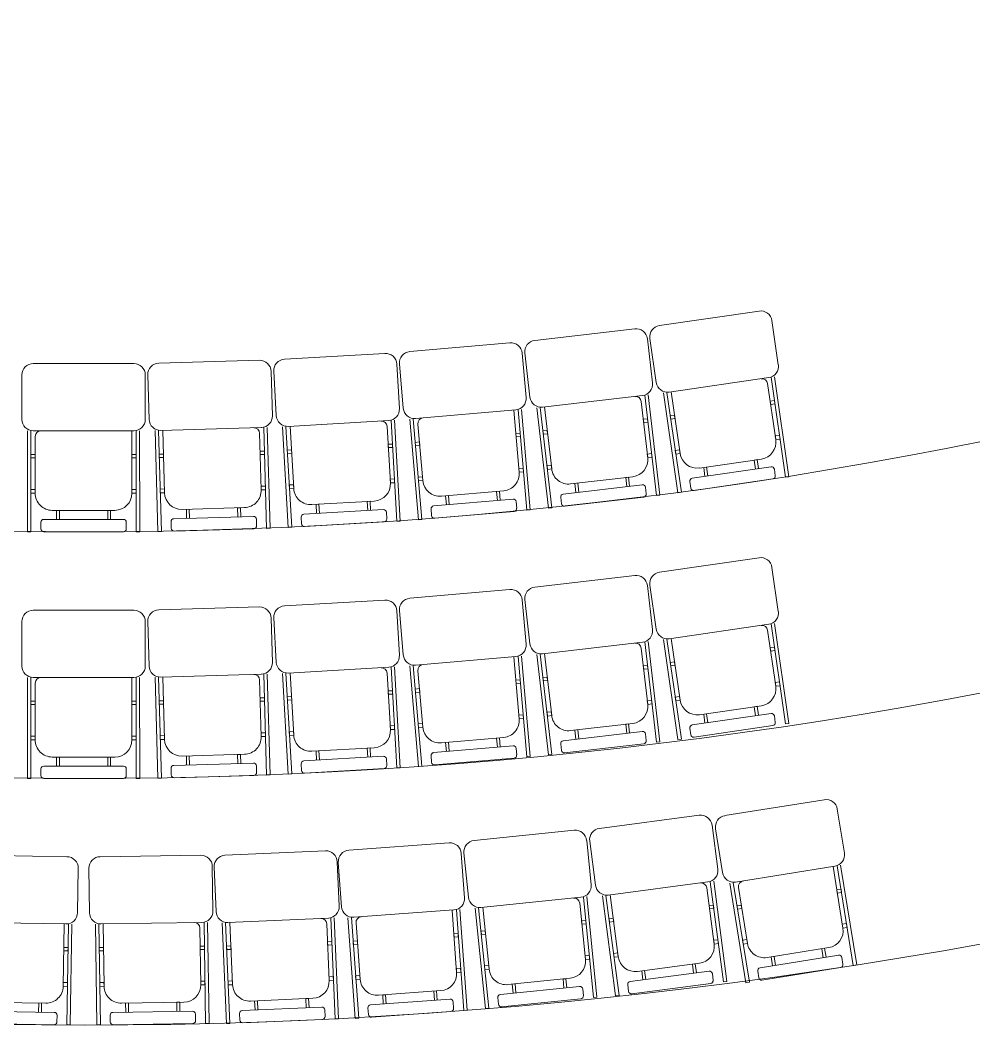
# Model space of a CAD drawing. Header units: millimetres. Extents: x 8275 to 147087, y -297470 to -191881.
# Drawn here: x 44958 to 49211, y -208072 to -203552 of the extents above; entities that cross this region are included whole.
import ezdxf

# ---------------------------------------------------------------- set-up
doc = ezdxf.new("R2010")
doc.units = ezdxf.units.MM
doc.header["$LTSCALE"] = 250
doc.header["$MEASUREMENT"] = 0
doc.layers.add('furniture', color=5, linetype='Continuous', lineweight=15)
doc.layers.add('stairs', color=2, linetype='Continuous', lineweight=5)

# ---------------------------------------------------------------- blocks, each defined once
blk = doc.blocks.new('A$C24EB465D-flat-9-flat-1-flat-1')
at = {"layer": 'furniture', "ltscale": 0.1}
for p, q in [((445.3, -19.6), (-3.1, -19.6)), ((-53.9, -70.4), (-53.9, -268.8)), ((496.1, -268.8), (496.1, -70.4)), ((-28.9, -319.6), (-28.9, -769.8)), ((-13.6, -769.8), (-13.6, -319.6)), ((-3.1, -319.6), (445.3, -319.6)), ((5.4, -345), (5.4, -597.9)), ((436.8, -319.6), (436.8, -597.9)), ((455.9, -769.8), (455.9, -319.6)), ((471.2, -319.6), (471.3, -769.8)), ((5.4, -424.9), (-13.6, -424.9)), ((-13.6, -440), (-13.6, -424.9)), ((5.4, -440), (-13.6, -440)), ((5.4, -440), (5.4, -424.9)), ((436.8, -440), (436.8, -424.9)), ((436.8, -424.9), (455.9, -424.9)), ((436.8, -440), (455.9, -440)), ((455.9, -440), (455.9, -424.9)), ((5.4, -580.9), (-13.6, -580.9)), ((-13.6, -597.9), (-13.6, -580.9)), ((5.4, -597.9), (5.4, -580.9)), ((436.8, -597.9), (436.8, -580.8)), ((436.8, -580.8), (455.9, -580.8)), ((455.9, -597.9), (455.9, -580.8)), ((5.4, -597.9), (-13.6, -597.9)), ((436.8, -597.9), (455.9, -597.9)), ((81.6, -674.1), (360.6, -674.1)), ((100.6, -674.1), (113.4, -674.1)), ((100.6, -674.1), (100.6, -714.7)), ((113.4, -674.1), (113.4, -714.7)), ((328.8, -674.1), (328.8, -714.7)), ((341.6, -674.1), (341.6, -714.7)), ((43.5, -714.7), (398.7, -714.7)), ((30.8, -727.4), (30.8, -756.9)), ((411.4, -727.4), (411.4, -756.9)), ((-28.9, -769.8), (-13.6, -769.8)), ((43.5, -769.6), (398.7, -769.6)), ((471.3, -769.8), (455.9, -769.8))]:
    blk.add_line(p, q, dxfattribs=at)
for centre, radius, start, end in [((-3.1, -70.4, 0), 50.8, 90.002, 180.002), ((445.3, -70.4, 0), 50.8, 0.002, 90.002), ((-3.1, -268.8, 0), 50.8, 180.002, 270.002), ((445.3, -268.8, 0), 50.8, 270.002, 0.002), ((30.8, -345, 0), 25.4, 90.002, 180.002), ((81.6, -597.9, 0), 76.2, 180.002, 270.002), ((360.6, -597.9, 0), 76.2, 270.002, 0.002), ((43.5, -727.4, 0), 12.7, 90.002, 180.002), ((398.7, -727.4, 0), 12.7, 0.002, 90.002), ((43.5, -756.9, 0), 12.7, 180.002, 270.002), ((398.7, -756.9, 0), 12.7, 270.002, 0.002)]:
    blk.add_arc(centre, radius, start, end, dxfattribs=at)
blk = doc.blocks.new('A$C24EB465D-flat-9-flat-1-flat-2')
at = {"layer": 'furniture', "ltscale": 0.1}
for p, q in [((-444.5, -32.5), (3.7, -19.5)), ((-488.1, -283), (-493.8, -84.7)), ((55.9, -68.8), (61.7, -267.1)), ((-461.8, -333.1), (-448.8, -783.1)), ((-433.4, -782.6), (-446.4, -332.6)), ((12.3, -319.4), (-435.9, -332.3)), ((-427.4, -332.1), (-419.3, -610.2)), ((4.6, -345), (11.9, -597.8)), ((35.9, -769), (22.9, -319.1)), ((38.2, -318.6), (51.2, -768.6)), ((-424.3, -437.4), (-443.4, -437.9)), ((-442.9, -453), (-443.4, -437.9)), ((-423.9, -452.4), (-424.3, -437.4)), ((6.9, -424.9), (25.9, -424.4)), ((7.3, -439.9), (6.9, -424.9)), ((7.3, -439.9), (26.4, -439.4)), ((26.4, -439.4), (25.9, -424.4)), ((-423.9, -452.4), (-442.9, -453)), ((11.4, -580.8), (30.4, -580.2)), ((11.9, -597.8), (11.4, -580.8)), ((30.9, -597.2), (30.4, -580.2)), ((-419.8, -593.2), (-438.9, -593.8)), ((-438.4, -610.8), (-438.9, -593.8)), ((-419.3, -610.2), (-438.4, -610.8)), ((-419.3, -610.2), (-419.8, -593.2)), ((11.9, -597.8), (30.9, -597.2)), ((-62.1, -676.1), (-341, -684.2)), ((-81, -676.7), (-93.8, -677.1)), ((-93.8, -677.1), (-92.6, -717.7)), ((-81, -676.7), (-79.8, -717.4)), ((-22.8, -715.7), (-377.9, -726)), ((-321.9, -683.7), (-320.8, -724.3)), ((-309.2, -683.3), (-308, -724)), ((-390.2, -739), (-389.3, -768.5)), ((-9.7, -728), (-8.9, -757.5)), ((-448.8, -783.1), (-433.4, -782.6)), ((-21.2, -770.5), (-376.3, -780.8)), ((51.2, -768.6), (35.9, -769))]:
    blk.add_line(p, q, dxfattribs=at)
for centre, radius, start, end in [((-443.1, -83.2, 0), 50.8, 91.6568, 181.6568), ((5.1, -70.3, 0), 50.8, 1.6568, 91.6568), ((10.9, -268.6, 0), 50.8, 271.6568, 1.6568), ((-437.3, -281.5, 0), 50.8, 181.6568, 271.6568), ((-20.8, -345.7, 0), 25.4, 1.6568, 91.6568), ((-343.2, -608, 0), 76.2, 181.6568, 271.6568), ((-64.3, -600, 0), 76.2, 271.6568, 1.6568), ((-22.4, -728.4, 0), 12.7, 1.6568, 91.6568), ((-377.5, -738.7, 0), 12.7, 91.6568, 181.6568), ((-21.6, -757.8, 0), 12.7, 271.6568, 1.6568), ((-376.6, -768.1, 0), 12.7, 181.6568, 271.6568)]:
    blk.add_arc(centre, radius, start, end, dxfattribs=at)
blk = doc.blocks.new('A$C24EB465D-flat-9-flat-1-flat-3')
at = {"layer": 'furniture', "ltscale": 0.1}
for p, q in [((-443.4, -45.3), (4.2, -19.4)), ((57.9, -67.2), (69.3, -265.2)), ((-479.7, -297), (-491.2, -98.9)), ((-452, -346.3), (-426, -795.7)), ((-410.6, -794.8), (-436.6, -345.4)), ((21.6, -318.9), (-426.1, -344.8)), ((-417.6, -344.3), (-401.5, -622.1)), ((14.5, -344.7), (29.2, -597.2)), ((58.1, -767.7), (32.1, -318.3)), ((47.4, -317.4), (73.4, -766.8)), ((-411.5, -449.5), (-430.5, -450.6)), ((-429.7, -465.6), (-430.5, -450.6)), ((-410.6, -464.5), (-411.5, -449.5)), ((19.2, -424.5), (38.2, -423.4)), ((20, -439.6), (19.2, -424.5)), ((20, -439.6), (39.1, -438.5)), ((39.1, -438.5), (38.2, -423.4)), ((-410.6, -464.5), (-429.7, -465.6)), ((28.2, -580.2), (47.2, -579.1)), ((29.2, -597.2), (28.2, -580.2)), ((48.2, -596.1), (47.2, -579.1)), ((-402.5, -605.1), (-421.5, -606.2)), ((-420.5, -623.2), (-421.5, -606.2)), ((-401.5, -622.1), (-420.5, -623.2)), ((-401.5, -622.1), (-402.5, -605.1)), ((29.2, -597.2), (48.2, -596.1)), ((-42.5, -677.7), (-321.1, -693.8)), ((-2.1, -716.1), (-356.7, -736.6)), ((-302.1, -692.7), (-299.7, -733.3)), ((-289.3, -691.9), (-287, -732.5)), ((-61.4, -678.7), (-74.2, -679.5)), ((-74.2, -679.5), (-71.9, -720.1)), ((-61.4, -678.7), (-59.1, -719.4)), ((-368.7, -750), (-367, -779.4)), ((11.3, -728), (13, -757.4)), ((73.4, -766.8), (58.1, -767.7)), ((-426, -795.7), (-410.6, -794.8)), ((1, -770.8), (-353.6, -791.3))]:
    blk.add_line(p, q, dxfattribs=at)
for centre, radius, start, end in [((7.2, -70.1, 0), 50.8, 3.3116, 93.3116), ((-440.5, -96, 0), 50.8, 93.3116, 183.3116), ((18.6, -268.2, 0), 50.8, 273.3116, 3.3116), ((-429, -294.1, 0), 50.8, 183.3116, 273.3116), ((-10.8, -346.2, 0), 25.4, 3.3116, 93.3116), ((-325.5, -617.7, 0), 76.2, 183.3116, 273.3116), ((-46.9, -601.6, 0), 76.2, 273.3116, 3.3116), ((-1.4, -728.7, 0), 12.7, 3.3116, 93.3116), ((-356, -749.3, 0), 12.7, 93.3116, 183.3116), ((0.3, -758.1, 0), 12.7, 273.3116, 3.3116), ((-354.3, -778.7, 0), 12.7, 183.3116, 273.3116)]:
    blk.add_arc(centre, radius, start, end, dxfattribs=at)
blk = doc.blocks.new('A$C24EB465D-flat-9-flat-1-flat-4')
at = {"layer": 'furniture', "ltscale": 0.1}
for p, q in [((-440.1, -70.8), (5.3, -19.1)), ((61.7, -63.7), (84.5, -260.8)), ((-461.8, -324.2), (-484.7, -127.1)), ((102.3, -763.1), (50.4, -315.9)), ((65.6, -314.1), (117.5, -761.3)), ((39.9, -317.1), (-405.5, -368.8)), ((34.4, -343.3), (63.6, -594.5)), ((-431.2, -371.8), (-379.3, -819)), ((-364, -817.2), (-416, -370)), ((-397, -367.8), (-364.9, -644.2)), ((43.6, -422.7), (62.6, -420.5)), ((45.4, -437.7), (43.6, -422.7)), ((45.4, -437.7), (64.3, -435.5)), ((64.3, -435.5), (62.6, -420.5)), ((-384.9, -472.5), (-403.8, -474.7)), ((-402.1, -489.6), (-403.8, -474.7)), ((-383.1, -487.4), (-402.1, -489.6)), ((-383.1, -487.4), (-384.9, -472.5)), ((61.6, -577.6), (80.5, -575.4)), ((63.6, -594.5), (61.6, -577.6)), ((82.5, -592.3), (80.5, -575.4)), ((-366.9, -627.3), (-385.8, -629.5)), ((-383.9, -646.4), (-385.8, -629.5)), ((-364.9, -644.2), (-366.9, -627.3)), ((63.6, -594.5), (82.5, -592.3)), ((-364.9, -644.2), (-383.9, -646.4)), ((39.2, -715), (-313.6, -756)), ((-3.3, -679), (-280.5, -711.1)), ((-261.6, -709), (-256.9, -749.4)), ((-248.9, -707.5), (-244.2, -747.9)), ((-22.2, -681.2), (-34.9, -682.6)), ((-34.9, -682.6), (-30.2, -723.1)), ((-22.2, -681.2), (-17.5, -721.6)), ((53.3, -726.1), (56.7, -755.4)), ((117.5, -761.3), (102.3, -763.1)), ((-324.8, -770), (-321.4, -799.3)), ((45.5, -769.5), (-307.3, -810.4)), ((-379.3, -819), (-364, -817.2))]:
    blk.add_line(p, q, dxfattribs=at)
for centre, radius, start, end in [((11.2, -69.6, 0), 50.8, 6.6213, 96.6213), ((-434.2, -121.3, 0), 50.8, 96.6213, 186.6213), ((34.1, -266.6, 0), 50.8, 276.6213, 6.6213), ((-411.3, -318.3, 0), 50.8, 186.6213, 276.6213), ((9.2, -346.2, 0), 25.4, 6.6213, 96.6213), ((-12.1, -603.3, 0), 76.2, 276.6213, 6.6213), ((-289.2, -635.5, 0), 76.2, 186.6213, 276.6213), ((40.7, -727.6, 0), 12.7, 6.6213, 96.6213), ((-312.2, -768.6, 0), 12.7, 96.6213, 186.6213), ((44.1, -756.9, 0), 12.7, 276.6213, 6.6213), ((-308.8, -797.8, 0), 12.7, 186.6213, 276.6213)]:
    blk.add_arc(centre, radius, start, end, dxfattribs=at)
blk = doc.blocks.new('A$C24EB465D-flat-9-flat-1-flat-5')
at = {"layer": 'furniture', "ltscale": 0.1}
for p, q in [((445.3, 19), (-1.4, -19.8)), ((517.5, -224.8), (500.3, -27.2)), ((-47.6, -74.8), (-30.4, -272.4)), ((24.6, -318.7), (471.3, -279.8)), ((462.8, -280.6), (486.9, -557.8)), ((520.8, -727.4), (481.8, -278.9)), ((497.1, -277.6), (536.1, -726.1)), ((-1.2, -320.9), (37.8, -769.4)), ((53, -768.1), (14.1, -319.6)), ((35.2, -343.2), (57.1, -595.2)), ((471.9, -385.5), (490.9, -383.9)), ((473.2, -400.5), (471.9, -385.5)), ((473.2, -400.5), (492.2, -398.9)), ((492.2, -398.9), (490.9, -383.9)), ((42.2, -422.9), (23.2, -424.5)), ((24.5, -439.5), (23.2, -424.5)), ((43.5, -437.9), (24.5, -439.5)), ((43.5, -437.9), (42.2, -422.9)), ((485.4, -540.9), (504.4, -539.2)), ((486.9, -557.8), (485.4, -540.9)), ((505.9, -556.2), (504.4, -539.2)), ((55.7, -578.2), (36.7, -579.9)), ((38.2, -596.8), (36.7, -579.9)), ((57.1, -595.2), (55.7, -578.2)), ((486.9, -557.8), (505.9, -556.2)), ((57.1, -595.2), (38.2, -596.8)), ((105.2, -708.3), (459.1, -677.5)), ((139.6, -664.5), (417.6, -640.3)), ((158.5, -662.8), (171.3, -661.7)), ((158.5, -662.8), (162, -703.4)), ((171.3, -661.7), (174.8, -702.2)), ((385.9, -643.1), (389.5, -683.6)), ((398.6, -642), (402.2, -682.5)), ((93.7, -722.1), (96.2, -751.4)), ((472.8, -689.1), (475.4, -718.4)), ((37.8, -769.4), (53, -768.1)), ((110, -762.9), (463.8, -732.2)), ((536.1, -726.1), (520.8, -727.4))]:
    blk.add_line(p, q, dxfattribs=at)
for centre, radius, start, end in [((449.7, -31.6, 0), 50.8, 4.9664, 94.9664), ((3, -70.4, 0), 50.8, 94.9664, 184.9664), ((466.9, -229.2, 0), 50.8, 274.9664, 4.9664), ((20.2, -268, 0), 50.8, 184.9664, 274.9664), ((60.5, -341, 0), 25.4, 94.9664, 184.9664), ((411, -564.4, 0), 76.2, 274.9664, 4.9664), ((133, -588.6, 0), 76.2, 184.9664, 274.9664), ((460.2, -690.2, 0), 12.7, 4.9664, 94.9664), ((106.3, -721, 0), 12.7, 94.9664, 184.9664), ((462.7, -719.5, 0), 12.7, 274.9664, 4.9664), ((108.9, -750.3, 0), 12.7, 184.9664, 274.9664)]:
    blk.add_arc(centre, radius, start, end, dxfattribs=at)
blk = doc.blocks.new('A$C24EB465D-flat-9-flat-1-flat-10')
at = {"layer": 'furniture', "ltscale": 0.1}
for p, q in [((-437.8, -83.5), (5.9, -18.9)), ((63.5, -61.9), (92, -258.2)), ((-452.2, -337.4), (-480.8, -141.1)), ((49.1, -315.8), (-394.7, -380.4)), ((124.3, -759.8), (59.5, -314.3)), ((74.6, -312.1), (139.4, -757.6)), ((44.3, -342.2), (80.7, -592.4)), ((-420.3, -384.1), (-355.5, -829.6)), ((-340.3, -827.4), (-405.1, -381.9)), ((-386.2, -379.1), (-346.2, -654.5)), ((55.8, -421.3), (74.7, -418.5)), ((58, -436.2), (55.8, -421.3)), ((58, -436.2), (76.8, -433.4)), ((76.8, -433.4), (74.7, -418.5)), ((-371.1, -483.4), (-389.9, -486.1)), ((-387.8, -501), (-389.9, -486.1)), ((-368.9, -498.3), (-371.1, -483.4)), ((-368.9, -498.3), (-387.8, -501)), ((78.3, -575.6), (97.1, -572.8)), ((80.7, -592.4), (78.3, -575.6)), ((99.6, -589.7), (97.1, -572.8)), ((80.7, -592.4), (99.6, -589.7)), ((-348.6, -637.7), (-367.5, -640.4)), ((-365, -657.3), (-367.5, -640.4)), ((-346.2, -654.5), (-365, -657.3)), ((-346.2, -654.5), (-348.6, -637.7)), ((59.8, -713.6), (-291.7, -764.7)), ((16.3, -678.8), (-259.8, -719)), ((-241, -716.2), (-235.1, -756.5)), ((-228.4, -714.4), (-222.5, -754.6)), ((-2.5, -681.5), (-15.2, -683.4)), ((-15.2, -683.4), (-9.3, -723.6)), ((-2.5, -681.5), (3.4, -721.8)), ((67.7, -767.8), (-283.8, -819)), ((74.2, -724.3), (78.5, -753.4)), ((139.4, -757.6), (124.3, -759.8)), ((-302.4, -779.1), (-298.2, -808.2)), ((-355.5, -829.6), (-340.3, -827.4))]:
    blk.add_line(p, q, dxfattribs=at)
for centre, radius, start, end in [((13.2, -69.2, 0), 50.8, 8.2761, 98.2761), ((-430.5, -133.8, 0), 50.8, 98.2761, 188.2761), ((41.8, -265.5, 0), 50.8, 278.2761, 8.2761), ((-402, -330.1, 0), 50.8, 188.2761, 278.2761), ((19.2, -345.8, 0), 25.4, 8.2761, 98.2761), ((5.3, -603.4, 0), 76.2, 278.2761, 8.2761), ((-270.8, -643.5, 0), 76.2, 188.2761, 278.2761), ((61.7, -726.1, 0), 12.7, 8.2761, 98.2761), ((-289.8, -777.3, 0), 12.7, 98.2761, 188.2761), ((65.9, -755.3, 0), 12.7, 278.2761, 8.2761), ((-285.6, -806.4, 0), 12.7, 188.2761, 278.2761)]:
    blk.add_arc(centre, radius, start, end, dxfattribs=at)
blk = doc.blocks.new('A$C24EB465D-flat-9-flat-1-flat-30')
at = {"layer": 'furniture', "ltscale": 0.1}
for p, q in [((445.3, -19.6), (-3.1, -19.6)), ((-53.9, -70.4), (-53.9, -268.8)), ((496.1, -268.8), (496.1, -70.4)), ((-28.9, -319.6), (-28.9, -769.8)), ((-13.6, -769.8), (-13.6, -319.6)), ((-3.1, -319.6), (445.3, -319.6)), ((5.4, -345), (5.4, -597.9)), ((436.8, -319.6), (436.8, -597.9)), ((455.9, -769.8), (455.9, -319.6)), ((471.2, -319.6), (471.3, -769.8)), ((5.4, -424.9), (-13.6, -424.9)), ((-13.6, -440), (-13.6, -424.9)), ((5.4, -440), (-13.6, -440)), ((5.4, -440), (5.4, -424.9)), ((436.8, -440), (436.8, -424.9)), ((436.8, -424.9), (455.9, -424.9)), ((436.8, -440), (455.9, -440)), ((455.9, -440), (455.9, -424.9)), ((5.4, -580.9), (-13.6, -580.9)), ((-13.6, -597.9), (-13.6, -580.9)), ((5.4, -597.9), (5.4, -580.9)), ((436.8, -597.9), (436.8, -580.8)), ((436.8, -580.8), (455.9, -580.8)), ((455.9, -597.9), (455.9, -580.8)), ((5.4, -597.9), (-13.6, -597.9)), ((436.8, -597.9), (455.9, -597.9)), ((81.6, -674.1), (360.6, -674.1)), ((100.6, -674.1), (113.4, -674.1)), ((100.6, -674.1), (100.6, -714.7)), ((113.4, -674.1), (113.4, -714.7)), ((328.8, -674.1), (328.8, -714.7)), ((341.6, -674.1), (341.6, -714.7)), ((43.5, -714.7), (398.7, -714.7)), ((30.8, -727.4), (30.8, -756.9)), ((411.4, -727.4), (411.4, -756.9)), ((-28.9, -769.8), (-13.6, -769.8)), ((43.5, -769.6), (398.7, -769.6)), ((471.3, -769.8), (455.9, -769.8))]:
    blk.add_line(p, q, dxfattribs=at)
for centre, radius, start, end in [((-3.1, -70.4, 0), 50.8, 90.002, 180.002), ((445.3, -70.4, 0), 50.8, 0.002, 90.002), ((-3.1, -268.8, 0), 50.8, 180.002, 270.002), ((445.3, -268.8, 0), 50.8, 270.002, 0.002), ((30.8, -345, 0), 25.4, 90.002, 180.002), ((81.6, -597.9, 0), 76.2, 180.002, 270.002), ((360.6, -597.9, 0), 76.2, 270.002, 0.002), ((43.5, -727.4, 0), 12.7, 90.002, 180.002), ((398.7, -727.4, 0), 12.7, 0.002, 90.002), ((43.5, -756.9, 0), 12.7, 180.002, 270.002), ((398.7, -756.9, 0), 12.7, 270.002, 0.002)]:
    blk.add_arc(centre, radius, start, end, dxfattribs=at)
blk = doc.blocks.new('A$C24EB465D-flat-9-flat-1-flat-31')
at = {"layer": 'furniture', "ltscale": 0.1}
for p, q in [((-444.5, -32.5), (3.7, -19.5)), ((-488.1, -283), (-493.8, -84.7)), ((55.9, -68.8), (61.7, -267.1)), ((-461.8, -333.1), (-448.8, -783.1)), ((-433.4, -782.6), (-446.4, -332.6)), ((12.3, -319.4), (-435.9, -332.3)), ((-427.4, -332.1), (-419.3, -610.2)), ((4.6, -345), (11.9, -597.8)), ((35.9, -769), (22.9, -319.1)), ((38.2, -318.6), (51.2, -768.6)), ((-424.3, -437.4), (-443.4, -437.9)), ((-442.9, -453), (-443.4, -437.9)), ((-423.9, -452.4), (-424.3, -437.4)), ((6.9, -424.9), (25.9, -424.4)), ((7.3, -439.9), (6.9, -424.9)), ((7.3, -439.9), (26.4, -439.4)), ((26.4, -439.4), (25.9, -424.4)), ((-423.9, -452.4), (-442.9, -453)), ((11.4, -580.8), (30.4, -580.2)), ((11.9, -597.8), (11.4, -580.8)), ((30.9, -597.2), (30.4, -580.2)), ((-419.8, -593.2), (-438.9, -593.8)), ((-438.4, -610.8), (-438.9, -593.8)), ((-419.3, -610.2), (-438.4, -610.8)), ((-419.3, -610.2), (-419.8, -593.2)), ((11.9, -597.8), (30.9, -597.2)), ((-62.1, -676.1), (-341, -684.2)), ((-81, -676.7), (-93.8, -677.1)), ((-93.8, -677.1), (-92.6, -717.7)), ((-81, -676.7), (-79.8, -717.4)), ((-22.8, -715.7), (-377.9, -726)), ((-321.9, -683.7), (-320.8, -724.3)), ((-309.2, -683.3), (-308, -724)), ((-390.2, -739), (-389.3, -768.5)), ((-9.7, -728), (-8.9, -757.5)), ((-448.8, -783.1), (-433.4, -782.6)), ((-21.2, -770.5), (-376.3, -780.8)), ((51.2, -768.6), (35.9, -769))]:
    blk.add_line(p, q, dxfattribs=at)
for centre, radius, start, end in [((-443.1, -83.2, 0), 50.8, 91.6568, 181.6568), ((5.1, -70.3, 0), 50.8, 1.6568, 91.6568), ((10.9, -268.6, 0), 50.8, 271.6568, 1.6568), ((-437.3, -281.5, 0), 50.8, 181.6568, 271.6568), ((-20.8, -345.7, 0), 25.4, 1.6568, 91.6568), ((-343.2, -608, 0), 76.2, 181.6568, 271.6568), ((-64.3, -600, 0), 76.2, 271.6568, 1.6568), ((-22.4, -728.4, 0), 12.7, 1.6568, 91.6568), ((-377.5, -738.7, 0), 12.7, 91.6568, 181.6568), ((-21.6, -757.8, 0), 12.7, 271.6568, 1.6568), ((-376.6, -768.1, 0), 12.7, 181.6568, 271.6568)]:
    blk.add_arc(centre, radius, start, end, dxfattribs=at)
blk = doc.blocks.new('A$C24EB465D-flat-9-flat-1-flat-32')
at = {"layer": 'furniture', "ltscale": 0.1}
for p, q in [((-443.4, -45.3), (4.2, -19.4)), ((57.9, -67.2), (69.3, -265.2)), ((-479.7, -297), (-491.2, -98.9)), ((-452, -346.3), (-426, -795.7)), ((-410.6, -794.8), (-436.6, -345.4)), ((21.6, -318.9), (-426.1, -344.8)), ((-417.6, -344.3), (-401.5, -622.1)), ((14.5, -344.7), (29.2, -597.2)), ((58.1, -767.7), (32.1, -318.3)), ((47.4, -317.4), (73.4, -766.8)), ((-411.5, -449.5), (-430.5, -450.6)), ((-429.7, -465.6), (-430.5, -450.6)), ((-410.6, -464.5), (-411.5, -449.5)), ((19.2, -424.5), (38.2, -423.4)), ((20, -439.6), (19.2, -424.5)), ((20, -439.6), (39.1, -438.5)), ((39.1, -438.5), (38.2, -423.4)), ((-410.6, -464.5), (-429.7, -465.6)), ((28.2, -580.2), (47.2, -579.1)), ((29.2, -597.2), (28.2, -580.2)), ((48.2, -596.1), (47.2, -579.1)), ((-402.5, -605.1), (-421.5, -606.2)), ((-420.5, -623.2), (-421.5, -606.2)), ((-401.5, -622.1), (-420.5, -623.2)), ((-401.5, -622.1), (-402.5, -605.1)), ((29.2, -597.2), (48.2, -596.1)), ((-42.5, -677.7), (-321.1, -693.8)), ((-2.1, -716.1), (-356.7, -736.6)), ((-302.1, -692.7), (-299.7, -733.3)), ((-289.3, -691.9), (-287, -732.5)), ((-61.4, -678.7), (-74.2, -679.5)), ((-74.2, -679.5), (-71.9, -720.1)), ((-61.4, -678.7), (-59.1, -719.4)), ((-368.7, -750), (-367, -779.4)), ((11.3, -728), (13, -757.4)), ((73.4, -766.8), (58.1, -767.7)), ((-426, -795.7), (-410.6, -794.8)), ((1, -770.8), (-353.6, -791.3))]:
    blk.add_line(p, q, dxfattribs=at)
for centre, radius, start, end in [((7.2, -70.1, 0), 50.8, 3.3116, 93.3116), ((-440.5, -96, 0), 50.8, 93.3116, 183.3116), ((18.6, -268.2, 0), 50.8, 273.3116, 3.3116), ((-429, -294.1, 0), 50.8, 183.3116, 273.3116), ((-10.8, -346.2, 0), 25.4, 3.3116, 93.3116), ((-325.5, -617.7, 0), 76.2, 183.3116, 273.3116), ((-46.9, -601.6, 0), 76.2, 273.3116, 3.3116), ((-1.4, -728.7, 0), 12.7, 3.3116, 93.3116), ((-356, -749.3, 0), 12.7, 93.3116, 183.3116), ((0.3, -758.1, 0), 12.7, 273.3116, 3.3116), ((-354.3, -778.7, 0), 12.7, 183.3116, 273.3116)]:
    blk.add_arc(centre, radius, start, end, dxfattribs=at)
blk = doc.blocks.new('A$C24EB465D-flat-9-flat-1-flat-33')
at = {"layer": 'furniture', "ltscale": 0.1}
for p, q in [((-440.1, -70.8), (5.3, -19.1)), ((61.7, -63.7), (84.5, -260.8)), ((-461.8, -324.2), (-484.7, -127.1)), ((102.3, -763.1), (50.4, -315.9)), ((65.6, -314.1), (117.5, -761.3)), ((39.9, -317.1), (-405.5, -368.8)), ((34.4, -343.3), (63.6, -594.5)), ((-431.2, -371.8), (-379.3, -819)), ((-364, -817.2), (-416, -370)), ((-397, -367.8), (-364.9, -644.2)), ((43.6, -422.7), (62.6, -420.5)), ((45.4, -437.7), (43.6, -422.7)), ((45.4, -437.7), (64.3, -435.5)), ((64.3, -435.5), (62.6, -420.5)), ((-384.9, -472.5), (-403.8, -474.7)), ((-402.1, -489.6), (-403.8, -474.7)), ((-383.1, -487.4), (-402.1, -489.6)), ((-383.1, -487.4), (-384.9, -472.5)), ((61.6, -577.6), (80.5, -575.4)), ((63.6, -594.5), (61.6, -577.6)), ((82.5, -592.3), (80.5, -575.4)), ((-366.9, -627.3), (-385.8, -629.5)), ((-383.9, -646.4), (-385.8, -629.5)), ((-364.9, -644.2), (-366.9, -627.3)), ((63.6, -594.5), (82.5, -592.3)), ((-364.9, -644.2), (-383.9, -646.4)), ((39.2, -715), (-313.6, -756)), ((-3.3, -679), (-280.5, -711.1)), ((-261.6, -709), (-256.9, -749.4)), ((-248.9, -707.5), (-244.2, -747.9)), ((-22.2, -681.2), (-34.9, -682.6)), ((-34.9, -682.6), (-30.2, -723.1)), ((-22.2, -681.2), (-17.5, -721.6)), ((53.3, -726.1), (56.7, -755.4)), ((117.5, -761.3), (102.3, -763.1)), ((-324.8, -770), (-321.4, -799.3)), ((45.5, -769.5), (-307.3, -810.4)), ((-379.3, -819), (-364, -817.2))]:
    blk.add_line(p, q, dxfattribs=at)
for centre, radius, start, end in [((11.2, -69.6, 0), 50.8, 6.6213, 96.6213), ((-434.2, -121.3, 0), 50.8, 96.6213, 186.6213), ((34.1, -266.6, 0), 50.8, 276.6213, 6.6213), ((-411.3, -318.3, 0), 50.8, 186.6213, 276.6213), ((9.2, -346.2, 0), 25.4, 6.6213, 96.6213), ((-12.1, -603.3, 0), 76.2, 276.6213, 6.6213), ((-289.2, -635.5, 0), 76.2, 186.6213, 276.6213), ((40.7, -727.6, 0), 12.7, 6.6213, 96.6213), ((-312.2, -768.6, 0), 12.7, 96.6213, 186.6213), ((44.1, -756.9, 0), 12.7, 276.6213, 6.6213), ((-308.8, -797.8, 0), 12.7, 186.6213, 276.6213)]:
    blk.add_arc(centre, radius, start, end, dxfattribs=at)
blk = doc.blocks.new('A$C24EB465D-flat-9-flat-1-flat-34')
at = {"layer": 'furniture', "ltscale": 0.1}
for p, q in [((445.3, 19), (-1.4, -19.8)), ((517.5, -224.8), (500.3, -27.2)), ((-47.6, -74.8), (-30.4, -272.4)), ((24.6, -318.7), (471.3, -279.8)), ((462.8, -280.6), (486.9, -557.8)), ((520.8, -727.4), (481.8, -278.9)), ((497.1, -277.6), (536.1, -726.1)), ((-1.2, -320.9), (37.8, -769.4)), ((53, -768.1), (14.1, -319.6)), ((35.2, -343.2), (57.1, -595.2)), ((471.9, -385.5), (490.9, -383.9)), ((473.2, -400.5), (471.9, -385.5)), ((473.2, -400.5), (492.2, -398.9)), ((492.2, -398.9), (490.9, -383.9)), ((42.2, -422.9), (23.2, -424.5)), ((24.5, -439.5), (23.2, -424.5)), ((43.5, -437.9), (24.5, -439.5)), ((43.5, -437.9), (42.2, -422.9)), ((485.4, -540.9), (504.4, -539.2)), ((486.9, -557.8), (485.4, -540.9)), ((505.9, -556.2), (504.4, -539.2)), ((55.7, -578.2), (36.7, -579.9)), ((38.2, -596.8), (36.7, -579.9)), ((57.1, -595.2), (55.7, -578.2)), ((486.9, -557.8), (505.9, -556.2)), ((57.1, -595.2), (38.2, -596.8)), ((105.2, -708.3), (459.1, -677.5)), ((139.6, -664.5), (417.6, -640.3)), ((158.5, -662.8), (171.3, -661.7)), ((158.5, -662.8), (162, -703.4)), ((171.3, -661.7), (174.8, -702.2)), ((385.9, -643.1), (389.5, -683.6)), ((398.6, -642), (402.2, -682.5)), ((93.7, -722.1), (96.2, -751.4)), ((472.8, -689.1), (475.4, -718.4)), ((37.8, -769.4), (53, -768.1)), ((110, -762.9), (463.8, -732.2)), ((536.1, -726.1), (520.8, -727.4))]:
    blk.add_line(p, q, dxfattribs=at)
for centre, radius, start, end in [((449.7, -31.6, 0), 50.8, 4.9664, 94.9664), ((3, -70.4, 0), 50.8, 94.9664, 184.9664), ((466.9, -229.2, 0), 50.8, 274.9664, 4.9664), ((20.2, -268, 0), 50.8, 184.9664, 274.9664), ((60.5, -341, 0), 25.4, 94.9664, 184.9664), ((411, -564.4, 0), 76.2, 274.9664, 4.9664), ((133, -588.6, 0), 76.2, 184.9664, 274.9664), ((460.2, -690.2, 0), 12.7, 4.9664, 94.9664), ((106.3, -721, 0), 12.7, 94.9664, 184.9664), ((462.7, -719.5, 0), 12.7, 274.9664, 4.9664), ((108.9, -750.3, 0), 12.7, 184.9664, 274.9664)]:
    blk.add_arc(centre, radius, start, end, dxfattribs=at)
blk = doc.blocks.new('A$C24EB465D-flat-9-flat-1-flat-39')
at = {"layer": 'furniture', "ltscale": 0.1}
for p, q in [((-437.8, -83.5), (5.9, -18.9)), ((63.5, -61.9), (92, -258.2)), ((-452.2, -337.4), (-480.8, -141.1)), ((49.1, -315.8), (-394.7, -380.4)), ((124.3, -759.8), (59.5, -314.3)), ((74.6, -312.1), (139.4, -757.6)), ((44.3, -342.2), (80.7, -592.4)), ((-420.3, -384.1), (-355.5, -829.6)), ((-340.3, -827.4), (-405.1, -381.9)), ((-386.2, -379.1), (-346.2, -654.5)), ((55.8, -421.3), (74.7, -418.5)), ((58, -436.2), (55.8, -421.3)), ((58, -436.2), (76.8, -433.4)), ((76.8, -433.4), (74.7, -418.5)), ((-371.1, -483.4), (-389.9, -486.1)), ((-387.8, -501), (-389.9, -486.1)), ((-368.9, -498.3), (-371.1, -483.4)), ((-368.9, -498.3), (-387.8, -501)), ((78.3, -575.6), (97.1, -572.8)), ((80.7, -592.4), (78.3, -575.6)), ((99.6, -589.7), (97.1, -572.8)), ((80.7, -592.4), (99.6, -589.7)), ((-348.6, -637.7), (-367.5, -640.4)), ((-365, -657.3), (-367.5, -640.4)), ((-346.2, -654.5), (-365, -657.3)), ((-346.2, -654.5), (-348.6, -637.7)), ((59.8, -713.6), (-291.7, -764.7)), ((16.3, -678.8), (-259.8, -719)), ((-241, -716.2), (-235.1, -756.5)), ((-228.4, -714.4), (-222.5, -754.6)), ((-2.5, -681.5), (-15.2, -683.4)), ((-15.2, -683.4), (-9.3, -723.6)), ((-2.5, -681.5), (3.4, -721.8)), ((67.7, -767.8), (-283.8, -819)), ((74.2, -724.3), (78.5, -753.4)), ((139.4, -757.6), (124.3, -759.8)), ((-302.4, -779.1), (-298.2, -808.2)), ((-355.5, -829.6), (-340.3, -827.4))]:
    blk.add_line(p, q, dxfattribs=at)
for centre, radius, start, end in [((13.2, -69.2, 0), 50.8, 8.2761, 98.2761), ((-430.5, -133.8, 0), 50.8, 98.2761, 188.2761), ((41.8, -265.5, 0), 50.8, 278.2761, 8.2761), ((-402, -330.1, 0), 50.8, 188.2761, 278.2761), ((19.2, -345.8, 0), 25.4, 8.2761, 98.2761), ((5.3, -603.4, 0), 76.2, 278.2761, 8.2761), ((-270.8, -643.5, 0), 76.2, 188.2761, 278.2761), ((61.7, -726.1, 0), 12.7, 8.2761, 98.2761), ((-289.8, -777.3, 0), 12.7, 98.2761, 188.2761), ((65.9, -755.3, 0), 12.7, 278.2761, 8.2761), ((-285.6, -806.4, 0), 12.7, 188.2761, 278.2761)]:
    blk.add_arc(centre, radius, start, end, dxfattribs=at)
blk = doc.blocks.new('A$C24EB465D-flat-9-flat-1-flat-41')
at = {"layer": 'furniture', "ltscale": 0.1}
for p, q in [((445, -26.2), (-3.4, -19.5)), ((-54.9, -69.6), (-57.9, -268)), ((492, -276.1), (495, -77.7)), ((-33.7, -319.1), (-40.4, -769.3)), ((-25.1, -769.5), (-18.4, -319.3)), ((-7.9, -319.5), (440.5, -326.2)), ((0.3, -345), (-3.5, -597.9)), ((432, -326), (427.9, -604.3)), ((444.4, -776.4), (451, -326.3)), ((466.4, -326.5), (459.8, -776.7)), ((-20.2, -439.7), (-20, -424.7)), ((-1.1, -440), (-20.2, -439.7)), ((-0.9, -425), (-20, -424.7)), ((-1.1, -440), (-0.9, -425)), ((430.2, -446.4), (430.4, -431.4)), ((430.2, -446.4), (449.3, -446.7)), ((430.4, -431.4), (449.5, -431.7)), ((449.3, -446.7), (449.5, -431.7)), ((-22.5, -597.6), (-22.3, -580.6)), ((-3.2, -580.9), (-22.3, -580.6)), ((-3.5, -597.9), (-3.2, -580.9)), ((427.9, -604.3), (428.1, -587.3)), ((428.1, -587.3), (447.2, -587.6)), ((-3.5, -597.9), (-22.5, -597.6)), ((427.9, -604.3), (446.9, -604.6)), ((446.9, -604.6), (447.2, -587.6)), ((71.6, -675.2), (350.5, -679.3)), ((90.5, -675.5), (89.9, -716.2)), ((90.5, -675.5), (103.3, -675.7)), ((103.3, -675.7), (102.7, -716.4)), ((32.9, -715.3), (388, -720.6)), ((318.8, -678.9), (318.2, -719.5)), ((331.5, -679.1), (330.9, -719.7)), ((20, -727.8), (19.6, -757.3)), ((400.6, -733.5), (400.1, -762.9)), ((-40.4, -769.3), (-25.1, -769.5)), ((32.1, -770.1), (387.2, -775.4)), ((459.8, -776.7), (444.4, -776.4))]:
    blk.add_line(p, q, dxfattribs=at)
for centre, radius, start, end in [((-4.2, -70.3, 0), 50.8, 89.1497, 179.1497), ((444.2, -77, 0), 50.8, 359.1497, 89.1497), ((-7.1, -268.7, 0), 50.8, 179.1497, 269.1497), ((441.3, -275.4, 0), 50.8, 269.1497, 359.1497), ((25.7, -345.4, 0), 25.4, 89.1497, 179.1497), ((72.7, -599, 0), 76.2, 179.1497, 269.1497), ((351.7, -603.2, 0), 76.2, 269.1497, 359.1497), ((32.7, -728, 0), 12.7, 89.1497, 179.1497), ((387.9, -733.3, 0), 12.7, 359.1497, 89.1497), ((32.3, -757.4, 0), 12.7, 179.1497, 269.1497), ((387.4, -762.7, 0), 12.7, 269.1497, 359.1497)]:
    blk.add_arc(centre, radius, start, end, dxfattribs=at)
blk = doc.blocks.new('A$C24EB465D-flat-9-flat-1-flat-47')
at = {"layer": 'furniture', "ltscale": 0.1}
for p, q in [((-445, -26.2), (3.4, -19.5)), ((-492, -276.1), (-495, -77.7)), ((54.9, -69.6), (57.9, -268)), ((-466.4, -326.5), (-459.8, -776.7)), ((-444.4, -776.4), (-451, -326.3)), ((7.9, -319.5), (-440.5, -326.2)), ((-432, -326), (-427.9, -604.3)), ((-0.3, -345), (3.5, -597.9)), ((25.1, -769.5), (18.4, -319.3)), ((33.7, -319.1), (40.4, -769.3)), ((-430.4, -431.4), (-449.5, -431.7)), ((-449.3, -446.7), (-449.5, -431.7)), ((-430.2, -446.4), (-449.3, -446.7)), ((-430.2, -446.4), (-430.4, -431.4)), ((0.9, -425), (20, -424.7)), ((1.1, -440), (0.9, -425)), ((1.1, -440), (20.2, -439.7)), ((20.2, -439.7), (20, -424.7)), ((-428.1, -587.3), (-447.2, -587.6)), ((-427.9, -604.3), (-428.1, -587.3)), ((3.2, -580.9), (22.3, -580.6)), ((3.5, -597.9), (3.2, -580.9)), ((22.5, -597.6), (22.3, -580.6)), ((-446.9, -604.6), (-447.2, -587.6)), ((-427.9, -604.3), (-446.9, -604.6)), ((3.5, -597.9), (22.5, -597.6)), ((-71.6, -675.2), (-350.5, -679.3)), ((-90.5, -675.5), (-103.3, -675.7)), ((-103.3, -675.7), (-102.7, -716.4)), ((-90.5, -675.5), (-89.9, -716.2)), ((-32.9, -715.3), (-388, -720.6)), ((-331.5, -679.1), (-330.9, -719.7)), ((-318.8, -678.9), (-318.2, -719.5)), ((-400.6, -733.5), (-400.1, -762.9)), ((-20, -727.8), (-19.6, -757.3)), ((-459.8, -776.7), (-444.4, -776.4)), ((-32.1, -770.1), (-387.2, -775.4)), ((40.4, -769.3), (25.1, -769.5))]:
    blk.add_line(p, q, dxfattribs=at)
for centre, radius, start, end in [((-444.2, -77, 0), 50.8, 90.8503, 180.8503), ((4.2, -70.3, 0), 50.8, 0.8503, 90.8503), ((7.1, -268.7, 0), 50.8, 270.8503, 0.8503), ((-441.3, -275.4, 0), 50.8, 180.8503, 270.8503), ((-25.7, -345.4, 0), 25.4, 0.8503, 90.8503), ((-351.7, -603.2, 0), 76.2, 180.8503, 270.8503), ((-72.7, -599, 0), 76.2, 270.8503, 0.8503), ((-387.9, -733.3, 0), 12.7, 90.8503, 180.8503), ((-32.7, -728, 0), 12.7, 0.8503, 90.8503), ((-387.4, -762.7, 0), 12.7, 180.8503, 270.8503), ((-32.3, -757.4, 0), 12.7, 270.8503, 0.8503)]:
    blk.add_arc(centre, radius, start, end, dxfattribs=at)
blk = doc.blocks.new('A$C24EB465D-flat-9-flat-1-flat-48')
at = {"layer": 'furniture', "ltscale": 0.1}
for p, q in [((-444, -39), (4, -19.4)), ((56.9, -68), (65.6, -266.2)), ((-483.9, -290.2), (-492.5, -92)), ((-456.8, -339.9), (-437.1, -789.6)), ((-421.8, -789), (-441.4, -339.2)), ((17.1, -319.1), (-430.9, -338.7)), ((-422.4, -338.4), (-410.2, -616.4)), ((9.7, -344.9), (20.7, -597.5)), ((47.3, -768.4), (27.6, -318.7)), ((42.9, -318), (62.6, -767.8)), ((-417.8, -443.6), (-436.8, -444.5)), ((-436.2, -459.5), (-436.8, -444.5)), ((-417.1, -458.6), (-417.8, -443.6)), ((13.2, -424.8), (32.2, -423.9)), ((13.8, -439.8), (13.2, -424.8)), ((13.8, -439.8), (32.9, -439)), ((32.9, -439), (32.2, -423.9)), ((-417.1, -458.6), (-436.2, -459.5)), ((20, -580.5), (39, -579.7)), ((20.7, -597.5), (20, -580.5)), ((39.8, -596.7), (39, -579.7)), ((-411, -599.4), (-430, -600.2)), ((-429.3, -617.2), (-430, -600.2)), ((-410.2, -616.4), (-429.3, -617.2)), ((-410.2, -616.4), (-411, -599.4)), ((20.7, -597.5), (39.8, -596.7)), ((-52.1, -677), (-330.8, -689.2)), ((-71, -677.8), (-83.8, -678.4)), ((-71, -677.8), (-69.2, -718.5)), ((-12.2, -716), (-367.1, -731.5)), ((-311.8, -688.4), (-310, -729)), ((-299, -687.8), (-297.3, -728.4)), ((-83.8, -678.4), (-82, -719)), ((-379.2, -744.7), (-377.9, -774.1)), ((1, -728.1), (2.3, -757.5)), ((62.6, -767.8), (47.3, -768.4)), ((-437.1, -789.6), (-421.8, -789)), ((-9.8, -770.8), (-364.7, -786.3))]:
    blk.add_line(p, q, dxfattribs=at)
for centre, radius, start, end in [((-441.8, -89.8, 0), 50.8, 92.5051, 182.5051), ((6.2, -70.2, 0), 50.8, 2.5051, 92.5051), ((14.9, -268.4, 0), 50.8, 272.5051, 2.5051), ((-433.1, -288, 0), 50.8, 182.5051, 272.5051), ((-15.7, -346, 0), 25.4, 2.5051, 92.5051), ((-334.1, -613.1, 0), 76.2, 182.5051, 272.5051), ((-55.4, -600.9, 0), 76.2, 272.5051, 2.5051), ((-11.7, -728.7, 0), 12.7, 2.5051, 92.5051), ((-366.5, -744.2, 0), 12.7, 92.5051, 182.5051), ((-10.4, -758.1, 0), 12.7, 272.5051, 2.5051), ((-365.2, -773.6, 0), 12.7, 182.5051, 272.5051)]:
    blk.add_arc(centre, radius, start, end, dxfattribs=at)
blk = doc.blocks.new('A$C24EB465D-flat-9-flat-1-flat-49')
at = {"layer": 'furniture', "ltscale": 0.1}
for p, q in [((-441, -64.6), (5.1, -19.2)), ((60.8, -64.6), (80.9, -261.9)), ((-466.3, -317.7), (-486.4, -120.3)), ((61.2, -315), (106.8, -762.9)), ((35.5, -317.6), (-410.6, -363.1)), ((29.6, -343.8), (55.2, -595.3)), ((91.6, -764.4), (46, -316.6)), ((-436.4, -365.7), (-390.8, -813.5)), ((-375.5, -812), (-421.1, -364.1)), ((-402.2, -362.2), (-374, -639)), ((37.7, -423.3), (56.6, -421.4)), ((39.2, -438.3), (37.7, -423.3)), ((39.2, -438.3), (58.2, -436.3)), ((58.2, -436.3), (56.6, -421.4)), ((-391.5, -467), (-410.4, -468.9)), ((-408.9, -483.9), (-410.4, -468.9)), ((-390, -482), (-408.9, -483.9)), ((-390, -482), (-391.5, -467)), ((53.5, -578.4), (72.4, -576.5)), ((55.2, -595.3), (53.5, -578.4)), ((74.2, -593.4), (72.4, -576.5)), ((-375.7, -622.1), (-394.6, -624)), ((-392.9, -641), (-394.6, -624)), ((-374, -639), (-375.7, -622.1)), ((55.2, -595.3), (74.2, -593.4)), ((-374, -639), (-392.9, -641)), ((29.1, -715.5), (-324.2, -751.5)), ((-12.9, -678.9), (-290.4, -707.1)), ((-271.5, -705.2), (-267.4, -745.7)), ((-258.8, -703.9), (-254.7, -744.4)), ((-31.7, -680.8), (-44.5, -682.1)), ((-44.5, -682.1), (-40.4, -722.6)), ((-31.7, -680.8), (-27.6, -721.3)), ((-335.6, -765.4), (-332.6, -794.7)), ((43.1, -726.8), (46, -756.1)), ((106.8, -762.9), (91.6, -764.4)), ((-390.8, -813.5), (-375.5, -812)), ((34.7, -770), (-318.7, -806))]:
    blk.add_line(p, q, dxfattribs=at)
for centre, radius, start, end in [((10.2, -69.7, 0), 50.8, 5.8147, 95.8147), ((-435.9, -115.1, 0), 50.8, 95.8147, 185.8147), ((30.3, -267.1, 0), 50.8, 275.8147, 5.8147), ((-415.8, -312.5, 0), 50.8, 185.8147, 275.8147), ((4.3, -346.3, 0), 25.4, 5.8147, 95.8147), ((-20.6, -603.1, 0), 76.2, 275.8147, 5.8147), ((-298.2, -631.3, 0), 76.2, 185.8147, 275.8147), ((30.4, -728.1, 0), 12.7, 5.8147, 95.8147), ((-322.9, -764.1, 0), 12.7, 95.8147, 185.8147), ((33.4, -757.4, 0), 12.7, 275.8147, 5.8147), ((-320, -793.4, 0), 12.7, 185.8147, 275.8147)]:
    blk.add_arc(centre, radius, start, end, dxfattribs=at)
blk = doc.blocks.new('A$C24EB465D-flat-9-flat-1-flat-50')
at = {"layer": 'furniture', "ltscale": 0.1}
for p, q in [((445.5, 12.8), (-1.7, -19.8)), ((514.3, -232.1), (499.9, -34.2)), ((-48.7, -74.1), (-34.3, -272)), ((20.1, -319), (467.3, -286.4)), ((458.8, -287.1), (479, -564.6)), ((510.5, -734.7), (477.8, -285.7)), ((493.2, -284.6), (525.8, -733.6)), ((-5.7, -320.8), (27, -769.8)), ((42.2, -768.7), (9.6, -319.7)), ((30.4, -343.7), (48.7, -595.9)), ((466.5, -392.1), (485.5, -390.8)), ((467.6, -407.1), (466.5, -392.1)), ((467.6, -407.1), (486.6, -405.7)), ((486.6, -405.7), (485.5, -390.8)), ((36.2, -423.4), (17.2, -424.8)), ((18.3, -439.8), (17.2, -424.8)), ((37.3, -438.4), (18.3, -439.8)), ((37.3, -438.4), (36.2, -423.4)), ((47.5, -578.9), (28.5, -580.3)), ((29.7, -597.3), (28.5, -580.3)), ((48.7, -595.9), (47.5, -578.9)), ((477.8, -547.6), (496.8, -546.3)), ((479, -564.6), (477.8, -547.6)), ((479, -564.6), (498, -563.2)), ((498, -563.2), (496.8, -546.3)), ((48.7, -595.9), (29.7, -597.3)), ((130.3, -666.4), (408.5, -646.1)), ((149.2, -665), (162, -664.1)), ((149.2, -665), (152.1, -705.6)), ((162, -664.1), (164.9, -704.6)), ((376.9, -648.4), (379.8, -689)), ((389.6, -647.5), (392.5, -688.1)), ((95.2, -709.7), (449.5, -683.9)), ((463.1, -695.7), (465.2, -725.1)), ((83.5, -723.3), (85.6, -752.7)), ((99.2, -764.4), (453.5, -738.6)), ((525.8, -733.6), (510.5, -734.7)), ((27, -769.8), (42.2, -768.7))]:
    blk.add_line(p, q, dxfattribs=at)
for centre, radius, start, end in [((449.2, -37.9, 0), 50.8, 4.1599, 94.1599), ((2, -70.4, 0), 50.8, 94.1599, 184.1599), ((463.6, -235.8, 0), 50.8, 274.1599, 4.1599), ((16.4, -268.3, 0), 50.8, 184.1599, 274.1599), ((55.7, -341.8, 0), 25.4, 94.1599, 184.1599), ((403, -570.1, 0), 76.2, 274.1599, 4.1599), ((124.7, -590.4, 0), 76.2, 184.1599, 274.1599), ((96.1, -722.4, 0), 12.7, 94.1599, 184.1599), ((450.4, -696.6, 0), 12.7, 4.1599, 94.1599), ((98.3, -751.7, 0), 12.7, 184.1599, 274.1599), ((452.5, -726, 0), 12.7, 274.1599, 4.1599)]:
    blk.add_arc(centre, radius, start, end, dxfattribs=at)
blk = doc.blocks.new('A$C24EB465D-flat-9-flat-1-flat-51')
at = {"layer": 'furniture', "ltscale": 0.1}
for p, q in [((-439, -77.3), (5.6, -19)), ((62.6, -62.8), (88.4, -259.5)), ((-456.9, -331), (-482.7, -134.3)), ((113.7, -761.5), (55.1, -315.1)), ((70.3, -313.1), (128.8, -759.5)), ((44.6, -316.5), (-399.9, -374.8)), ((39.5, -342.8), (72.4, -593.5)), ((-425.7, -378.2), (-367.1, -824.5)), ((-351.8, -822.5), (-410.4, -376.2)), ((-391.5, -373.7), (-355.3, -649.6)), ((49.9, -422), (68.8, -419.6)), ((51.9, -436.9), (49.9, -422)), ((51.9, -436.9), (70.8, -434.5)), ((70.8, -434.5), (68.8, -419.6)), ((-377.8, -478.1), (-396.7, -480.6)), ((-394.7, -495.5), (-396.7, -480.6)), ((-375.9, -493), (-394.7, -495.5)), ((-375.9, -493), (-377.8, -478.1)), ((70.2, -576.6), (89.1, -574.1)), ((72.4, -593.5), (70.2, -576.6)), ((91.3, -591), (89.1, -574.1)), ((72.4, -593.5), (91.3, -591)), ((-357.5, -632.7), (-376.4, -635.2)), ((-374.2, -652.1), (-376.4, -635.2)), ((-355.3, -649.6), (-374.2, -652.1)), ((-355.3, -649.6), (-357.5, -632.7)), ((49.8, -714.3), (-302.3, -760.5)), ((6.8, -679), (-269.9, -715.2)), ((-251, -712.8), (-245.7, -753.1)), ((-238.4, -711.1), (-233.1, -751.4)), ((-12, -681.4), (-24.7, -683.1)), ((-24.7, -683.1), (-19.4, -723.4)), ((-12, -681.4), (-6.7, -721.8)), ((64.1, -725.3), (67.9, -754.5)), ((128.8, -759.5), (113.7, -761.5)), ((-313.3, -774.8), (-309.5, -804)), ((57, -768.7), (-295.2, -814.9)), ((-367.1, -824.5), (-351.8, -822.5))]:
    blk.add_line(p, q, dxfattribs=at)
for centre, radius, start, end in [((12.2, -69.4, 0), 50.8, 7.4735, 97.4735), ((-432.4, -127.7, 0), 50.8, 97.4735, 187.4735), ((38, -266.1, 0), 50.8, 277.4735, 7.4735), ((-406.5, -324.4, 0), 50.8, 187.4735, 277.4735), ((14.3, -346.1, 0), 25.4, 7.4735, 97.4735), ((-3.1, -603.4, 0), 76.2, 277.4735, 7.4735), ((-279.8, -639.7, 0), 76.2, 187.4735, 277.4735), ((51.5, -726.9, 0), 12.7, 7.4735, 97.4735), ((-300.7, -773.1, 0), 12.7, 97.4735, 187.4735), ((55.3, -756.1, 0), 12.7, 277.4735, 7.4735), ((-296.9, -802.3, 0), 12.7, 187.4735, 277.4735)]:
    blk.add_arc(centre, radius, start, end, dxfattribs=at)
blk = doc.blocks.new('A$C24EB465D-flat-9-flat-1-flat-52')
at = {"layer": 'furniture', "ltscale": 0.1}
for p, q in [((442.8, 51.3), (0, -19.8)), ((532.5, -186.6), (501, 9.2)), ((-42.1, -78.1), (-10.6, -273.9)), ((47.7, -316), (490.4, -244.9)), ((482, -246.2), (526.1, -521)), ((572.2, -687.7), (500.8, -243.2)), ((516, -240.7), (587.4, -685.2)), ((22.1, -320.1), (93.6, -764.6)), ((108.7, -762.2), (37.2, -317.7)), ((60.1, -339.8), (100.2, -589.4)), ((498.7, -350.2), (517.5, -347.2)), ((501.1, -365.1), (498.7, -350.2)), ((519.9, -362), (517.5, -347.2)), ((501.1, -365.1), (519.9, -362)), ((72.8, -418.7), (54, -421.7)), ((56.3, -436.6), (54, -421.7)), ((75.2, -433.5), (56.3, -436.6)), ((75.2, -433.5), (72.8, -418.7)), ((523.4, -504.2), (542.3, -501.1)), ((526.1, -521), (523.4, -504.2)), ((526.1, -521), (545, -517.9)), ((545, -517.9), (542.3, -501.1)), ((97.5, -572.6), (78.7, -575.7)), ((81.4, -592.5), (78.7, -575.7)), ((100.2, -589.4), (97.5, -572.6)), ((100.2, -589.4), (81.4, -592.5)), ((187.5, -652.6), (463, -608.3)), ((431.6, -613.3), (438.1, -653.5)), ((444.2, -611.3), (450.7, -651.5)), ((156.4, -698.8), (507.1, -642.4)), ((206.3, -649.6), (218.9, -647.5)), ((206.3, -649.6), (212.7, -689.7)), ((218.9, -647.5), (225.4, -687.7)), ((521.6, -652.9), (526.3, -682)), ((145.9, -713.3), (150.5, -742.4)), ((165.1, -752.9), (515.8, -696.6)), ((587.4, -685.2), (572.2, -687.7)), ((93.6, -764.6), (108.7, -762.2))]:
    blk.add_line(p, q, dxfattribs=at)
for centre, radius, start, end in [((450.8, 1.2, 0), 50.8, 9.1322, 99.1322), ((8.1, -70, 0), 50.8, 99.1322, 189.1322), ((482.3, -194.7, 0), 50.8, 279.1322, 9.1322), ((39.6, -265.9, 0), 50.8, 189.1322, 279.1322), ((85.2, -335.7, 0), 25.4, 99.1322, 189.1322), ((450.9, -533.1, 0), 76.2, 279.1322, 9.1322), ((175.4, -577.3, 0), 76.2, 189.1322, 279.1322), ((509.1, -654.9, 0), 12.7, 9.1322, 99.1322), ((158.4, -711.3, 0), 12.7, 99.1322, 189.1322), ((513.8, -684, 0), 12.7, 279.1322, 9.1322), ((163.1, -740.4, 0), 12.7, 189.1322, 279.1322)]:
    blk.add_arc(centre, radius, start, end, dxfattribs=at)

msp = doc.modelspace()

# ---------------------------------------------------------------- linework, layer by layer
at = {"layer": 'stairs', "ltscale": 0.01}
for radius, start, end in [(20093.6, 237.5879, 302.44033), (21193.6, 237.80665, 302.22011), (22293.6, 238.00376, 302.02167), (23393.6, 238.18229, 301.84194), (24493.6, 238.34476, 301.67838), (25593.6, 238.49324, 301.5289)]:
    msp.add_arc((45240.7, -185739.6, -29609.4), radius, start, end, dxfattribs=at)

# ---------------------------------------------------------------- block references
at = {"layer": 'furniture', "ltscale": 0.01}
for name, p in [('A$C24EB465D-flat-9-flat-1-flat-10', (48247.2, -204830, -28433)), ('A$C24EB465D-flat-9-flat-1-flat-4', (47693.3, -204908.9, -28433)), ('A$C24EB465D-flat-9-flat-1-flat-5', (46696.8, -205010, -28433)), ('A$C24EB465D-flat-9-flat-1-flat-3', (46579.8, -205018.5, -28433)), ('A$C24EB465D-flat-9-flat-1-flat-1', (45019.6, -205063.6, -28433)), ('A$C24EB465D-flat-9-flat-1-flat-2', (46021.1, -205049.1, -28433)), ('A$C24EB465D-flat-9-flat-1-flat-39', (48247.2, -205930, -28433)), ('A$C24EB465D-flat-9-flat-1-flat-33', (47693.3, -206008.9, -28433)), ('A$C24EB465D-flat-9-flat-1-flat-34', (46696.8, -206110, -28433)), ('A$C24EB465D-flat-9-flat-1-flat-31', (46021.1, -206149.1, -28433)), ('A$C24EB465D-flat-9-flat-1-flat-32', (46579.8, -206118.5, -28433)), ('A$C24EB465D-flat-9-flat-1-flat-30', (45019.6, -206163.6, -28433)), ('A$C24EB465D-flat-9-flat-1-flat-52', (48101.2, -207079.4, -28433)), ('A$C24EB465D-flat-9-flat-1-flat-51', (47980.8, -207078.5, -28433)), ('A$C24EB465D-flat-9-flat-1-flat-49', (47423.6, -207145.4, -28433)), ('A$C24EB465D-flat-9-flat-1-flat-50', (46425.4, -207233.4, -28433)), ('A$C24EB465D-flat-9-flat-1-flat-41', (44721.7, -207255.9, -28433)), ('A$C24EB465D-flat-9-flat-1-flat-47', (45759.8, -207255.9, -28433)), ('A$C24EB465D-flat-9-flat-1-flat-48', (46315.3, -207236.7, -28433))]:
    msp.add_blockref(name, p, dxfattribs=at)

doc.saveas('drawing.dxf')
